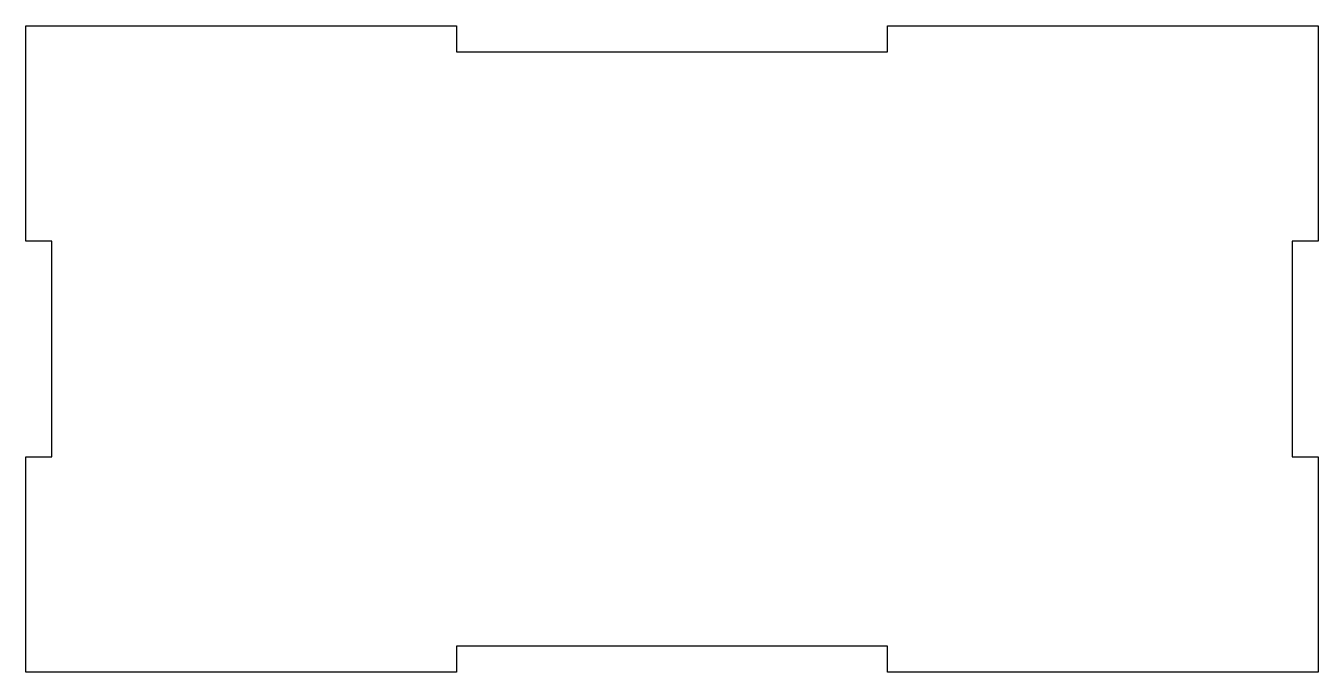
# Model space of a CAD drawing. Header units: millimetres. Extents: x -300 to 0, y 0 to 150.
import ezdxf

# ---------------------------------------------------------------- set-up
doc = ezdxf.new("R2010")
doc.units = ezdxf.units.MM
doc.layers.get('0').update_dxf_attribs({"linetype": 'CONTINUOUS'})

msp = doc.modelspace()

# ---------------------------------------------------------------- linework, layer by layer
msp.add_lwpolyline([(-200, 6), (-200, 0), (-300, 0), (-300, 50), (-294, 50), (-294, 100), (-300, 100), (-300, 150), (-200, 150), (-200, 144), (-100, 144), (-100, 150), (0, 150), (0, 100), (-6, 100), (-6, 50), (0, 50), (0, 0), (-100, 0), (-100, 6)], close=True)

doc.saveas('drawing.dxf')
